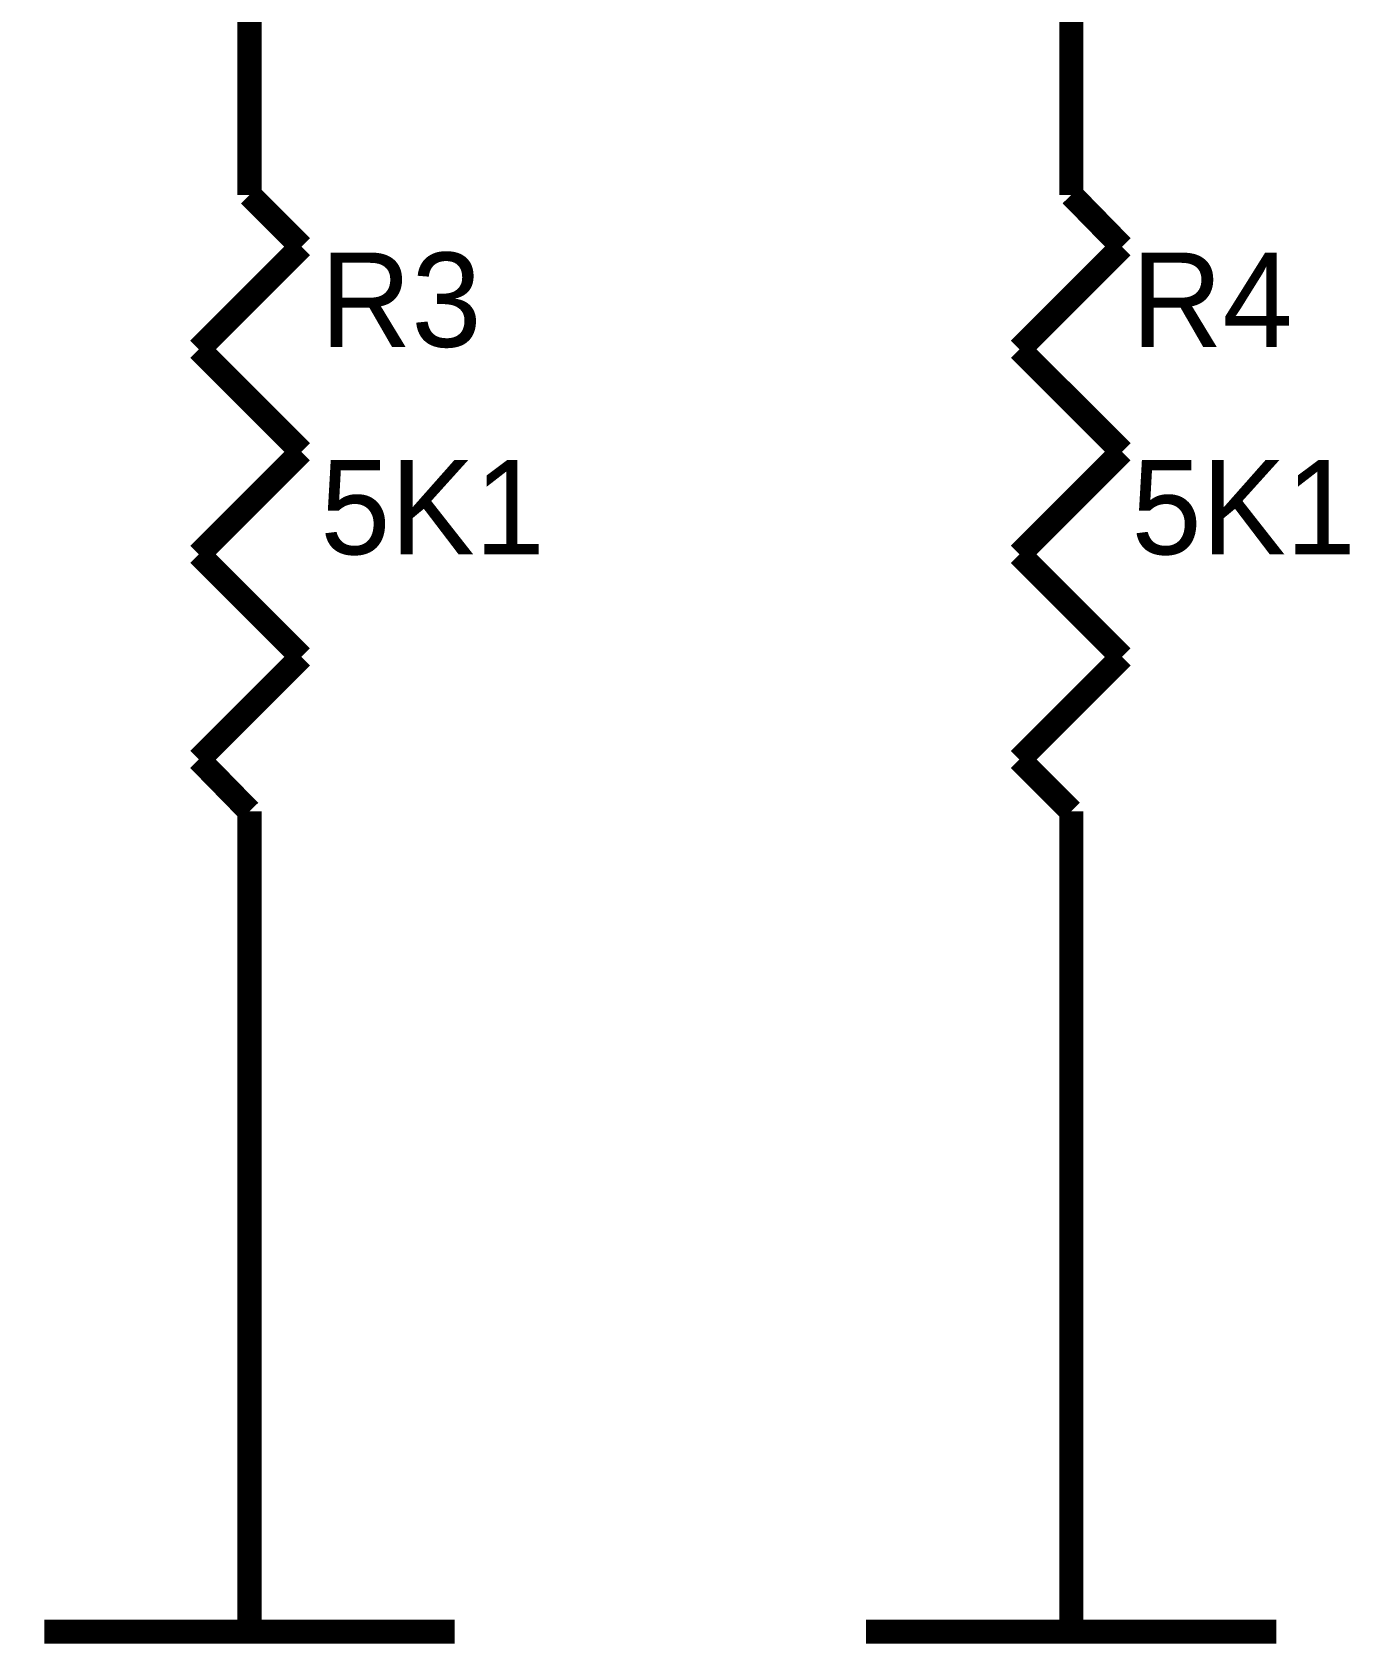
# Model space of a CAD drawing. Header units: inches. Extents: x 0 to 31.5, y 0 to 22.3.
# Drawn here: x 4.297 to 4.938, y 16.394 to 17.179 of the extents above; entities that cross this region are included whole.
import ezdxf

# ---------------------------------------------------------------- set-up
doc = ezdxf.new("R2010")
doc.units = ezdxf.units.IN
doc.header["$MEASUREMENT"] = 0
doc.layers.add('Sheet', color=255, linetype='Continuous')

msp = doc.modelspace()

# ---------------------------------------------------------------- linework, layer by layer
at = {"layer": 'Sheet'}
for points in [[(4.40256, 17.1, 0.0118, 0.0118, 0), (4.40256, 17.19992, 0.0118, 0.0118, 0)], [(4.80274, 17.1, 0.0118, 0.0118, 0), (4.80274, 17.19992, 0.0118, 0.0118, 0)], [(4.42782, 17.07473, 0.0118, 0.0118, 0), (4.40256, 17.1, 0.0118, 0.0118, 0)], [(4.82743, 17.07473, 0.0118, 0.0118, 0), (4.80274, 17.1, 0.0118, 0.0118, 0)], [(4.37787, 17.02477, 0.0118, 0.0118, 0), (4.42782, 17.07473, 0.0118, 0.0118, 0)], [(4.77748, 17.02477, 0.0118, 0.0118, 0), (4.82743, 17.07473, 0.0118, 0.0118, 0)], [(4.42782, 16.97481, 0.0118, 0.0118, 0), (4.37787, 17.02477, 0.0118, 0.0118, 0)], [(4.82743, 16.97481, 0.0118, 0.0118, 0), (4.77748, 17.02477, 0.0118, 0.0118, 0)], [(4.37787, 16.92485, 0.0118, 0.0118, 0), (4.42782, 16.97481, 0.0118, 0.0118, 0)], [(4.77748, 16.92485, 0.0118, 0.0118, 0), (4.82743, 16.97481, 0.0118, 0.0118, 0)], [(4.42782, 16.87488, 0.0118, 0.0118, 0), (4.37787, 16.92485, 0.0118, 0.0118, 0)], [(4.82743, 16.87488, 0.0118, 0.0118, 0), (4.77748, 16.92485, 0.0118, 0.0118, 0)], [(4.37787, 16.82492, 0.0118, 0.0118, 0), (4.42782, 16.87488, 0.0118, 0.0118, 0)], [(4.77748, 16.82492, 0.0118, 0.0118, 0), (4.82743, 16.87488, 0.0118, 0.0118, 0)], [(4.40256, 16.79965, 0.0118, 0.0118, 0), (4.37787, 16.82492, 0.0118, 0.0118, 0)], [(4.80274, 16.79965, 0.0118, 0.0118, 0), (4.77748, 16.82492, 0.0118, 0.0118, 0)], [(4.40256, 16.79965, 0.0118, 0.0118, 0), (4.40256, 16.69973, 0.0118, 0.0118, 0)], [(4.80274, 16.79965, 0.0118, 0.0118, 0), (4.80274, 16.69973, 0.0118, 0.0118, 0)], [(4.40256, 16.69973, 0.0118, 0.0118, 0), (4.40256, 16.49989, 0.0118, 0.0118, 0)], [(4.80274, 16.69973, 0.0118, 0.0118, 0), (4.80274, 16.49989, 0.0118, 0.0118, 0)], [(4.40256, 16.49989, 0.0118, 0.0118, 0), (4.40256, 16.39996, 0.0118, 0.0118, 0)], [(4.80274, 16.49989, 0.0118, 0.0118, 0), (4.80274, 16.39996, 0.0118, 0.0118, 0)], [(4.30266, 16.39996, 0.0118, 0.0118, 0), (4.50246, 16.39996, 0.0118, 0.0118, 0)], [(4.70284, 16.39996, 0.0118, 0.0118, 0), (4.90264, 16.39996, 0.0118, 0.0118, 0)]]:
    msp.add_lwpolyline(points, format="xyseb", dxfattribs=at)

# ---------------------------------------------------------------- texts
for s, p in [('R3', (4.43701, 17.02592)), ('R4', (4.83202, 17.02592)), ('5K1', (4.43701, 16.92485)), ('5K1', (4.83202, 16.92485))]:
    msp.add_text(s, height=0.045941, dxfattribs=at).set_placement(p)

doc.saveas('drawing.dxf')
